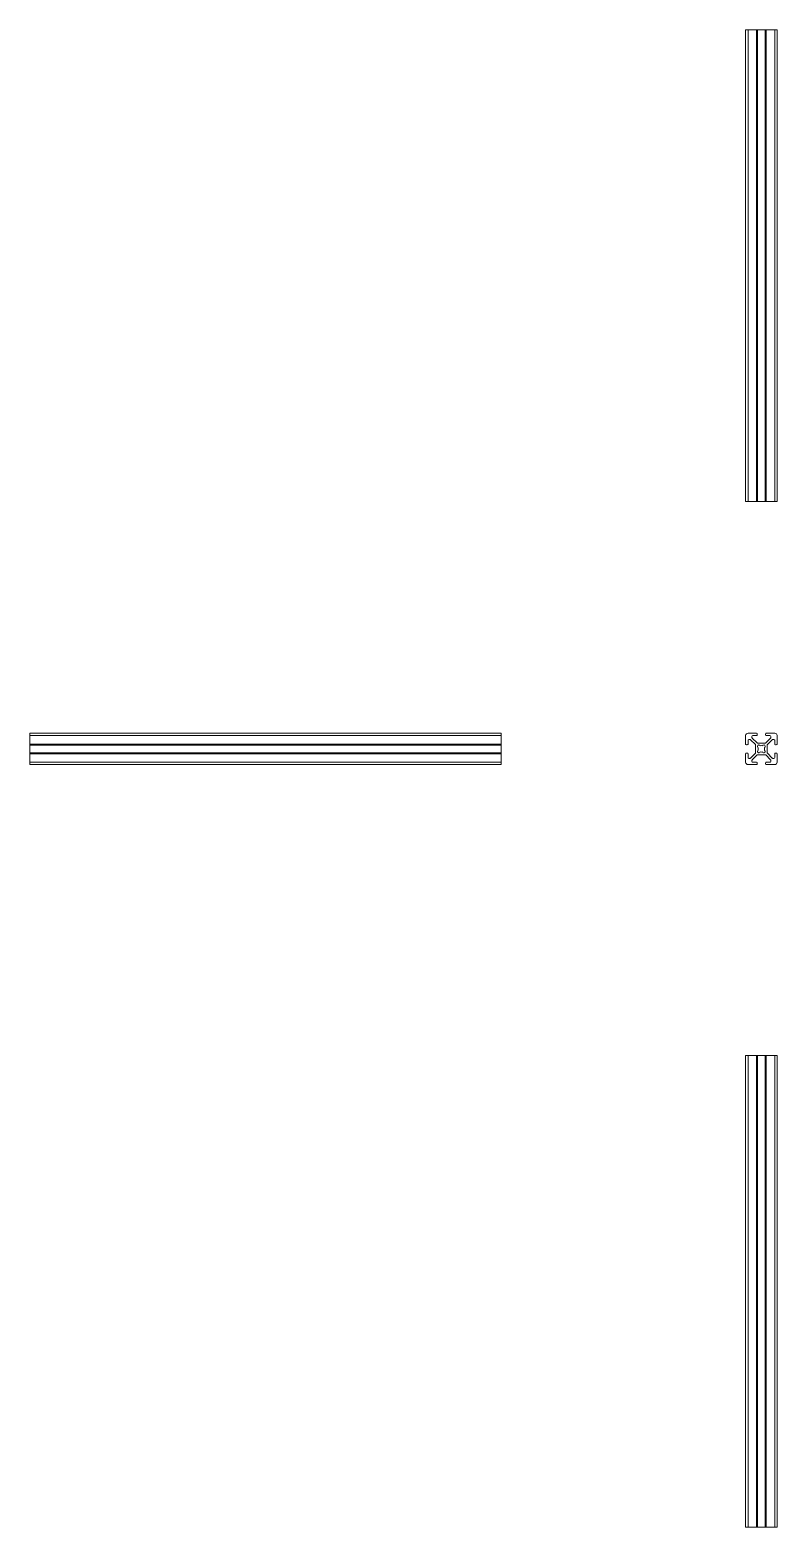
# Model space of a CAD drawing. Header units: millimetres. Extents: x 193 to 668, y 166 to 1119.
import ezdxf

# ---------------------------------------------------------------- set-up
doc = ezdxf.new("R2010")
doc.units = ezdxf.units.MM

msp = doc.modelspace()

# ---------------------------------------------------------------- linework, layer by layer
at = {"color": 7, "linetype": 'Continuous', "lineweight": 15}
for p, q in [((648.39, 818.82), (648.39, 1118.82)), ((649.89, 1118.82), (648.39, 1118.82)), ((649.89, 818.82), (649.89, 1118.82)), ((655.26, 1118.82), (649.89, 1118.82)), ((655.26, 818.82), (655.26, 1118.82)), ((655.76, 1118.82), (655.26, 1118.82)), ((655.76, 818.82), (655.76, 1118.82)), ((656.01, 1118.82), (655.76, 1118.82)), ((656.01, 818.82), (656.01, 1118.82)), ((660.78, 1118.82), (656.01, 1118.82)), ((660.78, 818.82), (660.78, 1118.82)), ((661.02, 1118.82), (660.78, 1118.82)), ((661.02, 818.82), (661.02, 1118.82)), ((661.53, 1118.82), (661.02, 1118.82)), ((661.53, 818.82), (661.53, 1118.82)), ((666.89, 1118.82), (661.53, 1118.82)), ((666.89, 818.82), (666.89, 1118.82)), ((668.39, 1118.82), (666.89, 1118.82)), ((668.39, 818.82), (668.39, 1118.82)), ((649.89, 818.82), (648.39, 818.82)), ((655.26, 818.82), (649.89, 818.82)), ((655.76, 818.82), (655.26, 818.82)), ((656.01, 818.82), (655.76, 818.82)), ((660.78, 818.82), (656.01, 818.82)), ((661.02, 818.82), (660.78, 818.82)), ((661.53, 818.82), (661.02, 818.82)), ((666.89, 818.82), (661.53, 818.82)), ((668.39, 818.82), (666.89, 818.82)), ((492.78, 671.46), (192.78, 671.46)), ((192.78, 671.46), (192.78, 669.96)), ((492.78, 669.96), (192.78, 669.96)), ((192.78, 669.96), (192.78, 664.59)), ((492.78, 671.46), (492.78, 669.96)), ((492.78, 669.96), (492.78, 664.59)), ((648.39, 669.96), (648.39, 664.59)), ((655.26, 671.46), (649.89, 671.46)), ((649.89, 664.59), (649.89, 666.94)), ((650.4, 667.45), (651.13, 667.45)), ((651.49, 667.3), (654.59, 664.2)), ((652.4, 668.72), (652.4, 669.45)), ((655.65, 665.26), (652.55, 668.36)), ((652.91, 669.96), (655.26, 669.96)), ((655.76, 670.46), (655.76, 670.95)), ((661.02, 670.95), (661.02, 670.46)), ((664.24, 668.36), (661.14, 665.26)), ((666.89, 671.46), (661.53, 671.46)), ((661.53, 669.96), (663.88, 669.96)), ((662.2, 664.2), (665.3, 667.3)), ((664.39, 669.45), (664.39, 668.72)), ((665.66, 667.45), (666.39, 667.45)), ((666.89, 666.94), (666.89, 664.59)), ((668.39, 664.59), (668.39, 669.96)), ((492.78, 664.59), (192.78, 664.59)), ((192.78, 664.59), (192.78, 664.09)), ((492.78, 664.09), (192.78, 664.09)), ((192.78, 664.09), (192.78, 663.84)), ((492.78, 663.84), (192.78, 663.84)), ((192.78, 663.84), (192.78, 659.07)), ((492.78, 659.07), (192.78, 659.07)), ((192.78, 659.07), (192.78, 658.83)), ((492.78, 658.83), (192.78, 658.83)), ((192.78, 658.83), (192.78, 658.32)), ((492.78, 658.32), (192.78, 658.32)), ((192.78, 658.32), (192.78, 652.96)), ((492.78, 664.59), (492.78, 664.09)), ((492.78, 664.09), (492.78, 663.84)), ((492.78, 663.84), (492.78, 659.07)), ((492.78, 659.07), (492.78, 658.83)), ((492.78, 658.83), (492.78, 658.32)), ((492.78, 658.32), (492.78, 652.96)), ((648.39, 658.32), (648.39, 652.96)), ((648.9, 664.09), (649.39, 664.09)), ((649.39, 658.83), (648.9, 658.83)), ((649.89, 655.97), (649.89, 658.32)), ((654.59, 658.71), (651.49, 655.61)), ((652.55, 654.55), (655.65, 657.65)), ((654.74, 663.84), (654.74, 659.07)), ((660.78, 665.11), (656.01, 665.11)), ((656.01, 657.8), (660.78, 657.8)), ((656.27, 663.76), (656.09, 663.58)), ((656.09, 659.33), (656.27, 659.15)), ((660.7, 663.58), (660.52, 663.76)), ((660.52, 659.15), (660.7, 659.33)), ((661.14, 657.65), (664.24, 654.55)), ((662.05, 659.07), (662.05, 663.84)), ((665.3, 655.61), (662.2, 658.71)), ((666.89, 658.32), (666.89, 655.97)), ((667.4, 664.09), (667.89, 664.09)), ((667.89, 658.83), (667.4, 658.83)), ((668.39, 652.96), (668.39, 658.32)), ((492.78, 652.96), (192.78, 652.96)), ((192.78, 652.96), (192.78, 651.46)), ((492.78, 651.46), (192.78, 651.46)), ((492.78, 652.96), (492.78, 651.46)), ((649.89, 651.46), (655.26, 651.46)), ((651.13, 655.46), (650.4, 655.46)), ((652.4, 653.46), (652.4, 654.19)), ((655.26, 652.96), (652.91, 652.96)), ((655.76, 651.96), (655.76, 652.45)), ((661.02, 652.45), (661.02, 651.96)), ((663.88, 652.96), (661.53, 652.96)), ((661.53, 651.46), (666.89, 651.46)), ((664.39, 654.19), (664.39, 653.46)), ((666.39, 655.46), (665.66, 655.46)), ((648.39, 466.48), (648.39, 166.48)), ((648.39, 466.48), (649.89, 466.48)), ((649.89, 466.48), (649.89, 166.48)), ((649.89, 466.48), (655.26, 466.48)), ((655.26, 466.48), (655.26, 166.48)), ((655.26, 466.48), (655.76, 466.48)), ((655.76, 466.48), (655.76, 166.48)), ((655.76, 466.48), (656.01, 466.48)), ((656.01, 466.48), (656.01, 166.48)), ((656.01, 466.48), (660.78, 466.48)), ((660.78, 466.48), (660.78, 166.48)), ((660.78, 466.48), (661.02, 466.48)), ((661.02, 466.48), (661.02, 166.48)), ((661.02, 466.48), (661.53, 466.48)), ((661.53, 466.48), (661.53, 166.48)), ((661.53, 466.48), (666.89, 466.48)), ((666.89, 466.48), (666.89, 166.48)), ((666.89, 466.48), (668.39, 466.48)), ((668.39, 466.48), (668.39, 166.48)), ((648.39, 166.48), (649.89, 166.48)), ((649.89, 166.48), (655.26, 166.48)), ((655.26, 166.48), (655.76, 166.48)), ((655.76, 166.48), (656.01, 166.48)), ((656.01, 166.48), (660.78, 166.48)), ((660.78, 166.48), (661.02, 166.48)), ((661.02, 166.48), (661.53, 166.48)), ((661.53, 166.48), (666.89, 166.48)), ((666.89, 166.48), (668.39, 166.48))]:
    msp.add_line(p, q, dxfattribs=at)
for centre, radius, start, end in [((649.89, 669.96), 1.5, 90, 180), ((650.4, 666.94), 0.508, 90, 180), ((651.13, 666.94), 0.508, 45, 90), ((652.91, 669.45), 0.508, 90, 180), ((652.91, 668.72), 0.508, 180, 225), ((655.26, 670.95), 0.508, 0, 90), ((655.26, 670.46), 0.508, 270, 0), ((661.53, 670.95), 0.508, 90, 180), ((661.53, 670.46), 0.508, 180, 270), ((663.88, 669.45), 0.508, 0, 90), ((663.88, 668.72), 0.508, 315, 0), ((665.66, 666.94), 0.508, 90, 135), ((666.39, 666.94), 0.508, 0, 90), ((666.89, 669.96), 1.5, 0, 90), ((648.9, 664.59), 0.508, 180, 270), ((648.9, 658.32), 0.508, 90, 180), ((649.39, 664.59), 0.508, 270, 0), ((649.39, 658.32), 0.508, 0, 90), ((654.23, 663.84), 0.508, 0, 45), ((654.23, 659.07), 0.508, 315, 0), ((656.01, 665.62), 0.508, 225, 270), ((656.01, 657.29), 0.508, 90, 135), ((656.65, 663.02), 0.787, 135, 256.24537), ((656.65, 659.89), 0.787, 103.75463, 225), ((656.83, 663.2), 0.787, 13.75463, 135), ((656.83, 659.71), 0.787, 225, 346.24537), ((658.39, 661.46), 2.1, 157.43891, 202.56109), ((658.39, 661.46), 2.1, 67.43891, 112.56109), ((658.39, 661.46), 2.1, 247.43891, 292.56109), ((659.96, 663.2), 0.787, 45, 166.24537), ((659.96, 659.71), 0.787, 193.75463, 315), ((660.14, 663.02), 0.787, 283.75463, 45), ((658.39, 661.46), 2.1, 337.43891, 22.56109), ((660.14, 659.89), 0.787, 315, 76.24537), ((660.78, 665.62), 0.508, 270, 315), ((660.78, 657.29), 0.508, 45, 90), ((662.56, 663.84), 0.508, 135, 180), ((662.56, 659.07), 0.508, 180, 225), ((667.4, 664.59), 0.508, 180, 270), ((667.4, 658.32), 0.508, 90, 180), ((667.89, 664.59), 0.508, 270, 0), ((667.89, 658.32), 0.508, 0, 90), ((649.89, 652.96), 1.5, 180, 270), ((650.4, 655.97), 0.508, 180, 270), ((651.13, 655.97), 0.508, 270, 315), ((652.91, 654.19), 0.508, 135, 180), ((652.91, 653.46), 0.508, 180, 270), ((655.26, 652.45), 0.508, 0, 90), ((655.26, 651.96), 0.508, 270, 0), ((661.53, 652.45), 0.508, 90, 180), ((661.53, 651.96), 0.508, 180, 270), ((663.88, 653.46), 0.508, 270, 0), ((663.88, 654.19), 0.508, 0, 45), ((665.66, 655.97), 0.508, 225, 270), ((666.39, 655.97), 0.508, 270, 0), ((666.89, 652.96), 1.5, 270, 0)]:
    msp.add_arc(centre, radius, start, end, dxfattribs=at)

doc.saveas('drawing.dxf')
